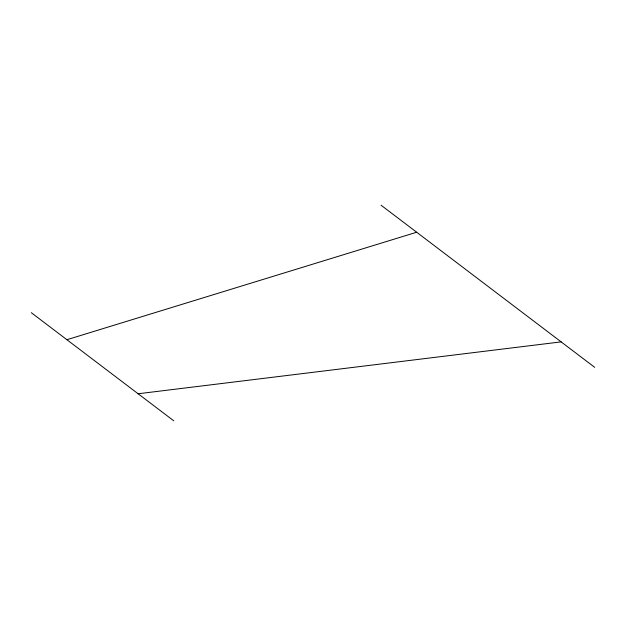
<?xml version="1.0" encoding="UTF-8"?>
<svg xmlns="http://www.w3.org/2000/svg" width="626" height="626" viewBox="0 0 626 626"><rect width="100%" height="100%" fill="white"/><g stroke="black" fill="none" stroke-linecap="round" stroke-linejoin="round"><path stroke-width="0.94" d="M66.904 339.715L416.673 232.238M138.119 393.762L561.131 341.874M381.062 205.218L594.7 367.345M31.3 312.695L173.723 420.782"/></g></svg>
